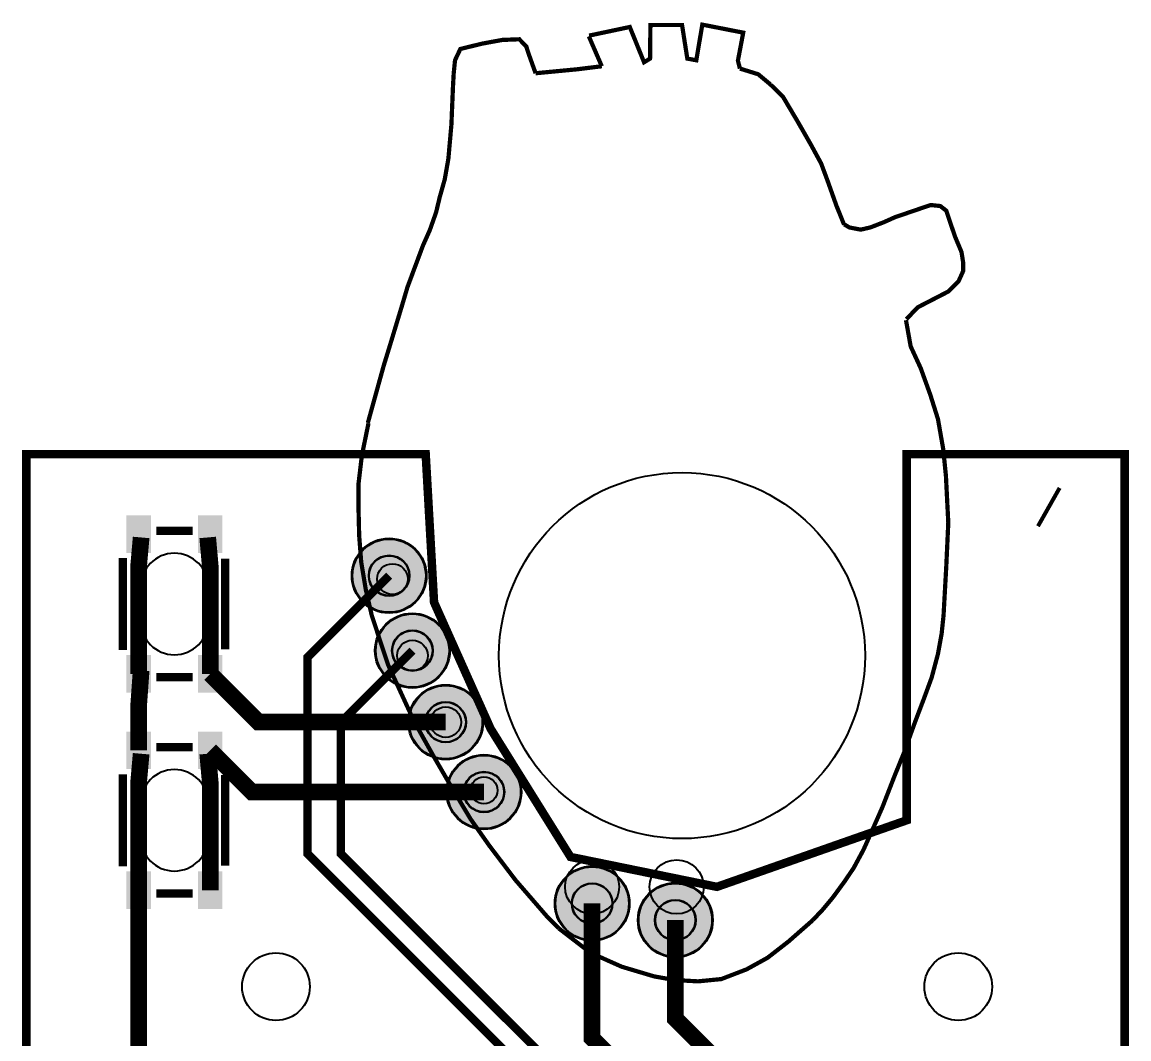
# Model space of a CAD drawing. Header units: millimetres. Extents: x -9.1 to 24.2, y -38.7 to 16.5.
# Drawn here: x -9.08 to 24.18, y -14.07 to 16.49 of the extents above; entities that cross this region are included whole.
import ezdxf

# ---------------------------------------------------------------- set-up
doc = ezdxf.new("R2010")
doc.units = ezdxf.units.MM
for name, color, linetype, true_color in [('BoardOutLine', 7, 'Continuous', 0xff00ff), ('BottomLayer', 7, 'Continuous', 0x0000ff), ('BottomSolderMaskLayer', 7, 'Continuous', 0xaa00ff), ('Document', 7, 'Continuous', 0xffffff), ('Multi-Layer', 7, 'Continuous', 0xc0c0c0), ('TopLayer', 7, 'Continuous', 0xff0000), ('TopPasteMaskLayer', 7, 'Continuous', 0x808080), ('TopSilkLayer', 7, 'Continuous', 0xffcc00), ('TopSolderMaskLayer', 7, 'Continuous', 0x800080)]:
    doc.layers.add(name, color=color, linetype=linetype, true_color=true_color)

msp = doc.modelspace()

# ---------------------------------------------------------------- hatches: boundary and pattern name
at = {"layer": 'BottomSolderMaskLayer'}
for points in [[(0.826, -0.15, 1), (3.077, -0.15, 1)], [(1.526, -2.4, 1), (3.777, -2.4, 1)], [(2.526, -4.55, 1), (4.777, -4.55, 1)], [(3.676, -6.65, 1), (5.927, -6.65, 1)], [(6.926, -10, 1), (9.177, -10, 1)], [(9.426, -10.5, 1), (11.677, -10.5, 1)]]:
    msp.add_hatch(color=256, dxfattribs=at).paths.add_polyline_path(points)
at = {"layer": 'Multi-Layer'}
for points in [[(0.851, -0.15, 1), (3.051, -0.15, 1)], [(1.551, -2.4, 1), (3.751, -2.4, 1)], [(2.551, -4.55, 1), (4.751, -4.55, 1)], [(3.701, -6.65, 1), (5.901, -6.65, 1)], [(6.951, -10, 1), (9.151, -10, 1)], [(9.451, -10.5, 1), (11.651, -10.5, 1)]]:
    msp.add_hatch(color=256, dxfattribs=at).paths.add_polyline_path(points)
at = {"layer": 'TopLayer'}
for points in [[(-5.225, 1.625), (-5.225, 0.575), (-5.925, 0.575), (-5.925, 1.625)], [(-3.075, 1.625), (-3.075, 0.575), (-3.775, 0.575), (-3.775, 1.625)], [(-5.225, -2.575), (-5.225, -3.625), (-5.925, -3.625), (-5.925, -2.575)], [(-3.075, -2.575), (-3.075, -3.625), (-3.775, -3.625), (-3.775, -2.575)], [(-5.225, -4.875), (-5.225, -5.925), (-5.925, -5.925), (-5.925, -4.875)], [(-3.075, -4.875), (-3.075, -5.925), (-3.775, -5.925), (-3.775, -4.875)], [(-5.225, -9.075), (-5.225, -10.125), (-5.925, -10.125), (-5.925, -9.075)], [(-3.075, -9.075), (-3.075, -10.125), (-3.775, -10.125), (-3.775, -9.075)]]:
    msp.add_hatch(color=256, dxfattribs=at).paths.add_polyline_path(points)
at = {"layer": 'TopPasteMaskLayer'}
for points in [[(-5.225, 1.625), (-5.225, 0.575), (-5.925, 0.575), (-5.925, 1.625)], [(-3.075, 1.625), (-3.075, 0.575), (-3.775, 0.575), (-3.775, 1.625)], [(-5.225, -2.575), (-5.225, -3.625), (-5.925, -3.625), (-5.925, -2.575)], [(-3.075, -2.575), (-3.075, -3.625), (-3.775, -3.625), (-3.775, -2.575)], [(-5.225, -4.875), (-5.225, -5.925), (-5.925, -5.925), (-5.925, -4.875)], [(-3.075, -4.875), (-3.075, -5.925), (-3.775, -5.925), (-3.775, -4.875)], [(-5.225, -9.075), (-5.225, -10.125), (-5.925, -10.125), (-5.925, -9.075)], [(-3.075, -9.075), (-3.075, -10.125), (-3.775, -10.125), (-3.775, -9.075)]]:
    msp.add_hatch(color=256, dxfattribs=at).paths.add_polyline_path(points)
at = {"layer": 'TopSolderMaskLayer'}
for points in [[(-5.208, 1.663), (-5.208, 0.537), (-5.942, 0.537), (-5.942, 1.663)], [(-3.058, 1.663), (-3.058, 0.537), (-3.792, 0.537), (-3.792, 1.663)], [(0.826, -0.15, 1), (3.077, -0.15, 1)], [(1.526, -2.4, 1), (3.777, -2.4, 1)], [(-5.208, -2.537), (-5.208, -3.663), (-5.942, -3.663), (-5.942, -2.537)], [(-3.058, -2.537), (-3.058, -3.663), (-3.792, -3.663), (-3.792, -2.537)], [(2.526, -4.55, 1), (4.777, -4.55, 1)], [(-5.208, -4.837), (-5.208, -5.963), (-5.942, -5.963), (-5.942, -4.837)], [(-3.058, -4.837), (-3.058, -5.963), (-3.792, -5.963), (-3.792, -4.837)], [(3.676, -6.65, 1), (5.927, -6.65, 1)], [(6.926, -10, 1), (9.177, -10, 1)], [(-5.208, -9.037), (-5.208, -10.163), (-5.942, -10.163), (-5.942, -9.037)], [(-3.058, -9.037), (-3.058, -10.163), (-3.792, -10.163), (-3.792, -9.037)], [(9.426, -10.5, 1), (11.677, -10.5, 1)]]:
    msp.add_hatch(color=256, dxfattribs=at).paths.add_polyline_path(points)

# ---------------------------------------------------------------- linework, layer by layer
at = {"layer": 'BoardOutLine', "const_width": 0.254}
msp.add_lwpolyline([(24.051, -38.499), (-8.449, -38.499), (-8.949, -37.999), (-8.949, 3.5), (3.05, 3.5), (3.301, -0.95), (5.001, -4.75), (7.401, -8.601), (11.8, -9.5), (17.5, -7.5), (17.5, 3.5), (18.552, 3.5), (24.051, 3.5), (24.051, -38.499)], close=True, dxfattribs=at)
at = {"layer": 'BottomLayer'}
for points, const_width in [([(1.95, -0.15), (-0.501, -2.601), (-0.501, -8.499), (13.101, -22.101), (13.101, -30.399), (10.5, -33), (10.5, -34.501)], 0.254), ([(2.651, -2.401), (0.5, -4.552), (0.5, -8.499), (14, -21.999), (14, -30.501), (12.499, -32.002), (12.499, -33.501), (11.991, -34.001), (11.501, -34.001)], 0.254), ([(8.051, -10), (8.051, -14.052), (15.377, -21.377), (15.377, -31.794)], 0.5), ([(22.051, -24.96), (10.551, -13.46), (10.551, -10.5)], 0.5)]:
    msp.add_lwpolyline(points, dxfattribs=dict(at, const_width=const_width))
at = {"layer": 'BottomSolderMaskLayer'}
for centre, radius in [((1.951, -0.15), 1.125), ((1.951, -0.15), 0.614), ((2.651, -2.4), 1.125), ((2.651, -2.4), 0.614), ((3.651, -4.55), 1.125), ((3.651, -4.55), 0.614), ((4.801, -6.65), 1.125), ((4.801, -6.65), 0.614), ((8.051, -10), 1.125), ((8.051, -10), 0.614), ((10.551, -10.5), 1.125), ((10.551, -10.5), 0.614)]:
    msp.add_circle(centre, radius, dxfattribs=at)
at = {"layer": 'Document', "const_width": 0.127}
for points in [[(12.492, 15.09), (12.431, 15.329), (12.591, 16.17), (11.361, 16.411), (11.181, 15.34), (10.911, 15.39), (10.752, 16.401), (9.802, 16.401), (9.791, 15.39), (9.611, 15.28), (9.182, 16.34), (7.96, 16.081)], [(1.311, 4.44), (1.79, 6.169), (1.981, 6.789), (2.341, 7.978), (2.501, 8.519), (2.702, 9.06), (2.971, 9.781), (3.172, 10.231), (3.362, 10.769), (3.472, 11.229), (3.622, 11.76), (3.731, 12.38), (3.822, 13.401), (3.87, 14.559), (3.891, 14.94), (3.931, 15.341), (4.091, 15.679), (4.742, 15.839), (5.351, 15.951), (5.862, 15.971), (6.07, 15.76), (6.162, 15.481), (6.352, 14.95)], [(8.341, 15.16), (7.951, 16.06)], [(6.351, 14.95), (7.611, 15.07)], [(7.611, 15.07), (7.931, 15.11), (8.341, 15.16)], [(13.411, 14.61), (13.041, 14.92), (12.492, 15.09)], [(13.411, 14.61), (13.781, 14.25), (14.231, 13.49), (14.621, 12.81), (14.931, 12.24), (15.121, 11.73), (15.391, 10.97), (15.621, 10.4)], [(15.621, 10.41), (15.783, 10.315), (16.121, 10.25), (16.413, 10.317), (16.831, 10.48), (17.141, 10.62), (18.221, 10.99), (18.511, 10.96), (18.691, 10.82), (18.951, 10.05), (19.149, 9.578), (19.199, 9.26), (19.201, 9.01), (19.061, 8.7), (18.751, 8.39), (17.841, 7.92), (17.491, 7.56)], [(17.481, 7.53), (17.622, 6.741), (17.922, 6.091), (18.211, 5.29), (18.441, 4.56), (18.601, 3.65), (18.681, 2.85), (18.752, 1.44), (18.691, 0.119), (18.61, -1.339), (18.552, -1.89), (18.442, -2.5), (18.252, -3.211), (18.021, -3.841), (17.752, -4.55), (17.421, -5.469), (17.132, -6.18), (16.771, -7.11), (16.431, -7.88), (16.202, -8.39), (15.91, -8.931), (15.641, -9.33), (15.29, -9.81), (14.991, -10.171), (14.681, -10.501)], [(7.051, -10.75), (6.725, -10.425), (5.75, -9.299), (4.953, -8.25), (4.391, -7.45), (3.812, -6.48), (3.261, -5.53), (2.702, -4.529), (1.92, -2.827), (1.432, -1.354), (1.252, -0.579), (1.112, 0.261), (1.051, 1.059), (1.031, 1.879), (1.031, 2.611), (1.131, 3.46), (1.33, 4.429)], [(14.681, -10.501), (13.952, -11.141), (13.322, -11.631), (12.692, -11.979), (11.932, -12.271), (11.231, -12.34), (10.52, -12.299), (9.911, -12.19), (8.94, -11.9), (8.001, -11.481), (7.051, -10.75)]]:
    msp.add_lwpolyline(points, dxfattribs=at)
at = {"layer": 'Document'}
for centre, radius in [((10.751, -2.55), 5.5), ((2.051, -0.25), 0.461), ((2.651, -2.55), 0.461), ((3.651, -4.55), 0.461), ((4.801, -6.6), 0.403), ((8.051, -9.5), 0.813), ((10.591, -9.5), 0.813)]:
    msp.add_circle(centre, radius, dxfattribs=at)
at = {"layer": 'Multi-Layer'}
for centre, radius in [((1.951, -0.15), 1.1), ((1.951, -0.15), 0.6), ((2.651, -2.4), 1.1), ((2.651, -2.4), 0.6), ((3.651, -4.55), 1.1), ((3.651, -4.55), 0.6), ((4.801, -6.65), 1.1), ((4.801, -6.65), 0.6), ((8.051, -10), 1.1), ((8.051, -10), 0.6), ((10.551, -10.5), 1.1), ((10.551, -10.5), 0.6), ((-1.449, -12.5), 1.016), ((19.051, -12.5), 1.016)]:
    msp.add_circle(centre, radius, dxfattribs=at)
at = {"layer": 'TopLayer', "const_width": 0.5}
for points in [[(-5.575, -3.1), (-5.575, 0.151), (-5.5, 1)], [(-3.5, 1), (-3.425, 0.151), (-3.425, -3.1)], [(-5.575, -5.4), (-5.575, -4.049), (-5.5, -3)], [(-3.425, -3.1), (-1.975, -4.55), (3.651, -4.55)], [(-5.575, -9.6), (-5.575, -6.349), (-5.5, -5.5)], [(-3.5, -5.5), (-3.425, -6.349), (-3.425, -9.6)], [(-3.425, -5.4), (-2.175, -6.65), (4.801, -6.65)], [(-6.949, -19.5), (-5.575, -18.126), (-5.575, -9.6)]]:
    msp.add_lwpolyline(points, dxfattribs=at)
at = {"layer": 'TopSilkLayer'}
for points, const_width in [([(22.097, 2.488), (21.447, 1.338)], 0.12), ([(-3.956, 1.2), (-5.044, 1.2)], 0.254), ([(-6.05, 0.381), (-6.05, -2.381)], 0.254), ([(-2.976, -2.366), (-2.976, 0.366)], 0.254), ([(-5.516, -0.492), (-5.516, -1.508)], 0.254), ([(-3.484, -0.492), (-3.484, -1.508)], 0.254), ([(-3.956, -3.2), (-5.044, -3.2)], 0.254), ([(-3.956, -5.3), (-5.044, -5.3)], 0.254), ([(-6.05, -6.119), (-6.05, -8.881)], 0.254), ([(-2.976, -8.866), (-2.976, -6.134)], 0.254), ([(-5.516, -6.992), (-5.516, -8.008)], 0.254), ([(-3.484, -6.992), (-3.484, -8.008)], 0.254), ([(-3.956, -9.7), (-5.044, -9.7)], 0.254)]:
    msp.add_lwpolyline(points, dxfattribs=dict(at, const_width=const_width))
for centre, start, end in [((-4.5, -0.492), 0, 180), ((-4.5, -1.508), 180, 0), ((-4.5, -6.992), 0, 180), ((-4.5, -8.008), 180, 0)]:
    msp.add_arc(centre, 1.016, start, end, dxfattribs=at)
at = {"layer": 'TopSolderMaskLayer'}
for centre, radius in [((1.951, -0.15), 1.125), ((1.951, -0.15), 0.614), ((2.651, -2.4), 1.125), ((2.651, -2.4), 0.614), ((3.651, -4.55), 1.125), ((3.651, -4.55), 0.614), ((4.801, -6.65), 1.125), ((4.801, -6.65), 0.614), ((8.051, -10), 1.125), ((8.051, -10), 0.614), ((10.551, -10.5), 1.125), ((10.551, -10.5), 0.614)]:
    msp.add_circle(centre, radius, dxfattribs=at)

doc.saveas('drawing.dxf')
